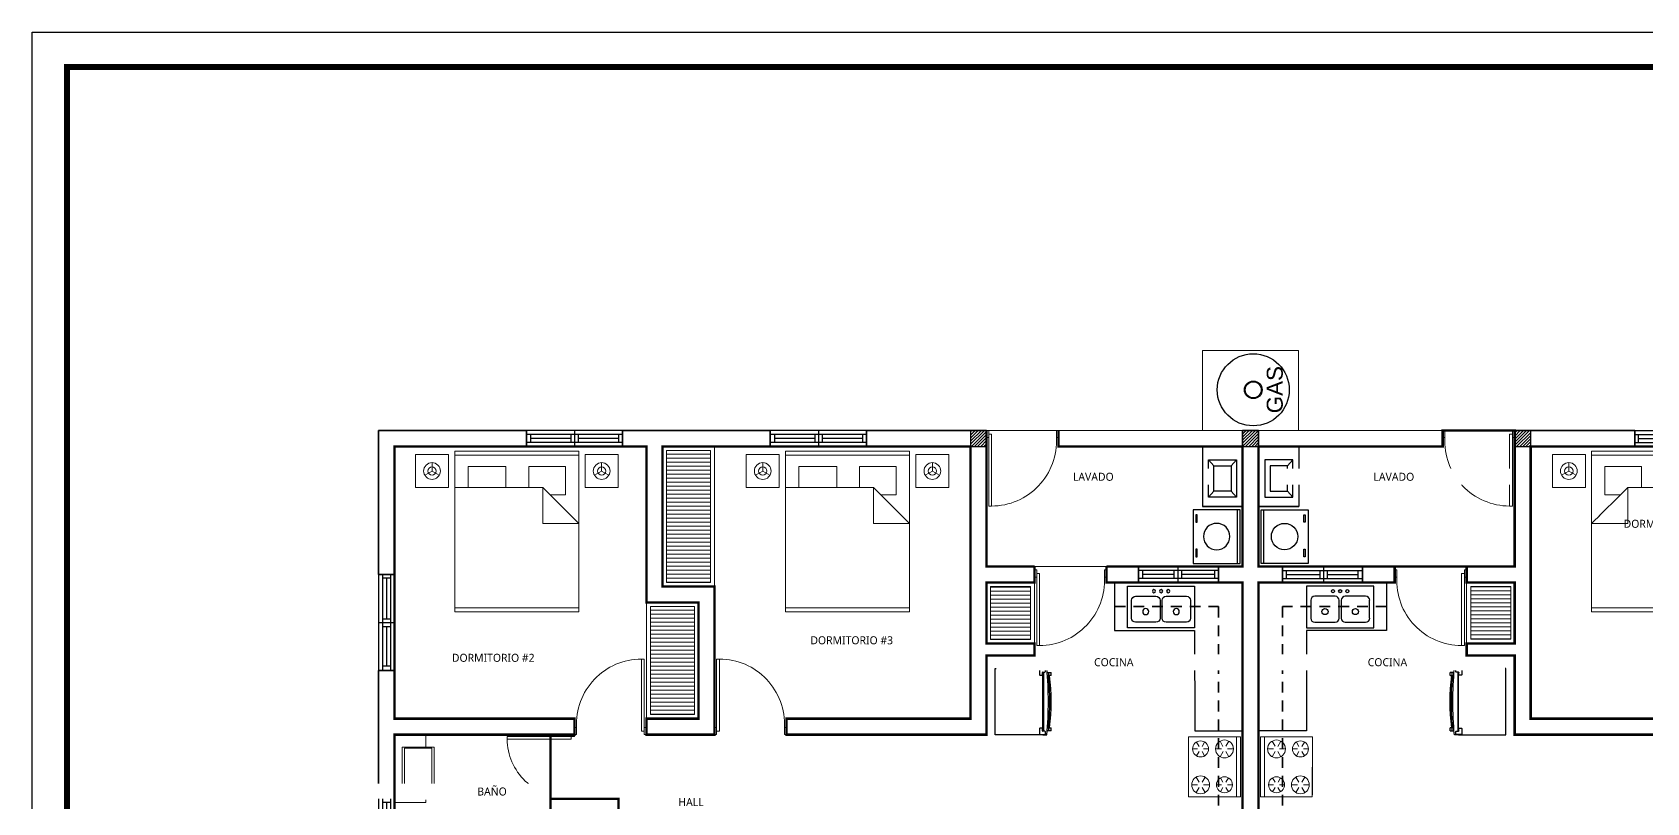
# Model space of a CAD drawing. Header units: feet. Extents: x -417 to 46, y -646 to -218.
# Drawn here: x -112.25 to -92.08, y -433.5 to -423.88 of the extents above; entities that cross this region are included whole.
import ezdxf

# ---------------------------------------------------------------- set-up
doc = ezdxf.new("R2010")
doc.units = ezdxf.units.FT
doc.header["$MEASUREMENT"] = 0
doc.linetypes.add('HIDDEN', pattern=[0.375, 0.25, -0.125])
for name, color, linetype in [('00-PISOS', 30, 'Continuous'), ('COCINA', 2, 'Continuous'), ('columna', 9, 'Continuous'), ('DIM', 10, 'Continuous'), ('MARCO', 7, 'Continuous'), ('MB3', 8, 'Continuous'), ('muross', 4, 'Continuous'), ('PERT-VENT', 2, 'Continuous')]:
    doc.layers.add(name, color=color, linetype=linetype)
for name, color, linetype, lineweight in [('A-WALL', 4, 'Continuous', 25), ('closet', 8, 'Continuous', 5), ('FURN', 2, 'Continuous', 30), ('I-FURN', 2, 'Continuous', 0), ('MB', 2, 'Continuous', 20), ('muebles', 2, 'Continuous', 5), ('muros', 4, 'Continuous', 50), ('Piso', 8, 'Continuous', 9), ('pisos', 8, 'Continuous', 9), ('puertas', 8, 'Continuous', 9), ('TXT', 2, 'Continuous', 9)]:
    doc.layers.add(name, color=color, linetype=linetype, lineweight=lineweight)
doc.styles.add('ads', font='trebuc.ttf', dxfattribs={"height": 0.14})
doc.styles.get("Standard").update_dxf_attribs({"font": 'arial.ttf', "height": 0.115})
pattern_1 = [(0, (2.35, 5.9), (2e-17, 0.05), [])]

# ---------------------------------------------------------------- blocks, each defined once
blk = doc.blocks.new('bath_sink_6127 - bath_sink_6127-542651-Nivel 1')
at = {"layer": 'I-FURN'}
for p, q in [((0.395, 0.244), (-0.005, 0.244)), ((-0.005, 0.244), (-0.005, -0.245)), ((0.025, -0.234), (0.025, 0.233)), ((0.025, 0.233), (0.369, 0.233)), ((0.293, 0.244), (0.293, 0.4)), ((0.369, 0.233), (0.369, -0.234)), ((0.395, -0.245), (0.395, 0.244)), ((-0.005, -0.245), (0.395, -0.245)), ((0.369, -0.234), (0.025, -0.234)), ((0.293, -0.448), (0.293, -0.245)), ((-0.1, -0.448), (0.293, -0.448))]:
    blk.add_line(p, q, dxfattribs=at)
blk = doc.blocks.new('A$C285A50AC')
at = {"layer": 'muebles'}
for p, q in [((0.001, 0.69, -0.889), (0, 0.029, -0.889)), ((0.001, 0.69), (0.001, 0.639)), ((0.763, 0.688), (0.001, 0.69)), ((0.763, 0.688, -0.889), (0.001, 0.69, -0.889)), ((0.001, 0.639), (0.763, 0.637)), ((0.762, 0.028, -0.889), (0.763, 0.688, -0.889)), ((0.763, 0.637), (0.763, 0.688)), ((0, 0.029, -0.889), (0.762, 0.028, -0.889))]:
    blk.add_line(p, q, dxfattribs=at)
at = {"layer": 'muebles', "color": 8}
for p, q in [((0.12, 0.505, 0.003), (0.054, 0.543, 0.003)), ((0.12, 0.467, 0.003), (0.054, 0.429, 0.003)), ((0.153, 0.524, 0.003), (0.153, 0.6, 0.003)), ((0.153, 0.448, 0.003), (0.153, 0.372, 0.003)), ((0.186, 0.505, 0.003), (0.252, 0.543, 0.003)), ((0.186, 0.467, 0.003), (0.252, 0.429, 0.003)), ((0.577, 0.466, 0.003), (0.522, 0.435, 0.003)), ((0.577, 0.504, 0.003), (0.523, 0.536, 0.003)), ((0.61, 0.523, 0.003), (0.611, 0.587, 0.003)), ((0.61, 0.447, 0.003), (0.61, 0.384, 0.003)), ((0.643, 0.504, 0.003), (0.698, 0.536, 0.003)), ((0.643, 0.466, 0.003), (0.698, 0.434, 0.003)), ((0.12, 0.2, 0.003), (0.065, 0.232, 0.003)), ((0.153, 0.219, 0.003), (0.153, 0.283, 0.003)), ((0.186, 0.2, 0.003), (0.241, 0.232, 0.003)), ((0.577, 0.2, 0.003), (0.511, 0.238, 0.003)), ((0.61, 0.219, 0.003), (0.61, 0.295, 0.003)), ((0.643, 0.199, 0.003), (0.709, 0.237, 0.003)), ((0.12, 0.162, 0.003), (0.065, 0.131, 0.003)), ((0.153, 0.143, 0.003), (0.152, 0.08, 0.003)), ((0.186, 0.162, 0.003), (0.241, 0.13, 0.003)), ((0.577, 0.162, 0.003), (0.511, 0.124, 0.003)), ((0.61, 0.142, 0.003), (0.61, 0.066, 0.003)), ((0.643, 0.161, 0.003), (0.709, 0.123, 0.003))]:
    blk.add_line(p, q, dxfattribs=at)
at = {"layer": 'muebles', "extrusion": (-0.001805, -0.999998, 0)}
for p, q in [((0.063, 0.027, -0.622), (0.698, 0.025, -0.622)), ((0.063, 0.027, -0.102), (0.698, 0.025, -0.102))]:
    blk.add_line(p, q, dxfattribs=at)
at = {"layer": 'muebles'}
for centre, radius in [((0.153, 0.486, 0.003), 0.114), ((0.61, 0.485, 0.003), 0.102), ((0.153, 0.181, 0.003), 0.102), ((0.61, 0.181, 0.003), 0.114)]:
    blk.add_circle(centre, radius, dxfattribs=at)
at = {"layer": 'muebles', "color": 8, "extrusion": (-0.001805, -0.999998, 0)}
for centre in [(0.089, -0.038, -0.027), (0.216, -0.038, -0.027), (0.381, -0.038, -0.027), (0.546, -0.038, -0.027), (0.673, -0.038, -0.027)]:
    blk.add_circle(centre, 0.0254, dxfattribs=at)
at = {"layer": 'muebles'}
for points in [[(0, 0.029), (0.001, 0.639), (0.763, 0.637), (0.762, 0.028)], [(0.001, 0.69, 0.254), (0.001, 0.639, 0.254), (0.763, 0.637, 0.254), (0.763, 0.688, 0.254)]]:
    blk.add_3dface(points, dxfattribs=at)
at = {"layer": 'muebles', "color": 8}
for points in [[(0.025, 0.027, -0.076), (0.025, 0.027, -0.533), (0.737, 0.025, -0.533), (0.737, 0.025, -0.076)], [(0.025, 0.027, -0.597), (0.025, 0.027, -0.851), (0.737, 0.025, -0.851), (0.737, 0.025, -0.597)]]:
    blk.add_3dface(points, dxfattribs=at)
blk = doc.blocks.new('A$C2C3967B4')
at = {"layer": 'COCINA'}
for p, q in [((0.838, 0.52), (0, 0.52)), ((0, 0.52), (0, 0)), ((0.838, 0), (0.838, 0.52)), ((0.051, 0.342), (0.051, 0.119)), ((0.356, 0.393), (0.102, 0.393)), ((0.406, 0.119), (0.406, 0.342)), ((0.432, 0.342), (0.432, 0.119)), ((0.737, 0.393), (0.483, 0.393)), ((0.787, 0.119), (0.787, 0.342)), ((0.102, 0.068), (0.356, 0.068)), ((0.483, 0.068), (0.737, 0.068)), ((0, 0), (0.838, 0))]:
    blk.add_line(p, q, dxfattribs=at)
for centre, radius in [((0.33, 0.456), 0.0201), ((0.419, 0.456), 0.0201), ((0.508, 0.456), 0.0201), ((0.229, 0.202), 0.0381), ((0.61, 0.202), 0.0381)]:
    blk.add_circle(centre, radius, dxfattribs=at)
for centre, start, end in [((0.102, 0.342), 90, 180), ((0.356, 0.342), 0, 90), ((0.483, 0.342), 90, 180), ((0.737, 0.342), 0, 90), ((0.102, 0.119), 180, 270), ((0.356, 0.119), 270, 0), ((0.483, 0.119), 180, 270), ((0.737, 0.119), 270, 0)]:
    blk.add_arc(centre, 0.0508, start, end, dxfattribs=at)
blk = doc.blocks.new('A$C007B5363')
at = {"layer": 'COCINA'}
for p, q in [((0, 0.829), (0.594, 0.829)), ((0, 0), (0, 0.829)), ((0.551, 0.816), (0.551, 0.752)), ((0.621, 0.822), (0.557, 0.822)), ((0.594, 0.829), (0.601, 0.829)), ((0.594, 0.822), (0.594, 0.829)), ((0.601, 0.829), (0.601, 0.822)), ((0.645, 0.829), (0.601, 0.829)), ((0.627, 0.791), (0.627, 0.816)), ((0.557, 0.746), (0.582, 0.746)), ((0.589, 0.752), (0.589, 0.778)), ((0.594, 0.045), (0.594, 0.784)), ((0.595, 0.784), (0.621, 0.784)), ((0.601, 0.784), (0.601, 0.044)), ((0.649, 0.778), (0.671, 0.778)), ((0.671, 0.74), (0.651, 0.74)), ((0.654, 0.702), (0.671, 0.702)), ((0.671, 0.778), (0.698, 0.778)), ((0.671, 0.74), (0.671, 0.778)), ((0.671, 0.74), (0.671, 0.778)), ((0.698, 0.74), (0.671, 0.74)), ((0.671, 0.74), (0.671, 0.702)), ((0.671, 0.702), (0.671, 0.74)), ((0.699, 0.74), (0.699, 0.778)), ((0.594, 0), (0, 0)), ((0.551, 0.076), (0.551, 0.013)), ((0.582, 0.083), (0.557, 0.083)), ((0.557, 0.006), (0.621, 0.006)), ((0.589, 0.051), (0.589, 0.076)), ((0.594, 0), (0.594, 0.006)), ((0.594, 0), (0.601, 0)), ((0.621, 0.044), (0.595, 0.044)), ((0.601, 0.006), (0.601, 0)), ((0.601, 0), (0.645, 0)), ((0.627, 0.013), (0.627, 0.038)), ((0.671, 0.051), (0.649, 0.051)), ((0.651, 0.089), (0.671, 0.089)), ((0.671, 0.127), (0.654, 0.127)), ((0.671, 0.127), (0.671, 0.089)), ((0.671, 0.089), (0.671, 0.127)), ((0.671, 0.089), (0.698, 0.089)), ((0.671, 0.051), (0.671, 0.089)), ((0.671, 0.051), (0.671, 0.089)), ((0.698, 0.051), (0.671, 0.051)), ((0.699, 0.051), (0.699, 0.089))]:
    blk.add_line(p, q, dxfattribs=at)
for centre, radius, start, end in [((0.557, 0.816), 0.00635, 90, 180), ((0.621, 0.816), 0.00635, 360, 90), ((-3.851, 0.414), 4.515, 354.7351, 5.2649), ((0.557, 0.752), 0.00635, 180, 270), ((0.582, 0.752), 0.00635, 270, 360), ((0.595, 0.778), 0.00635, 90, 180), ((0.621, 0.791), 0.00635, 270, 360), ((-3.079, 0.414), 3.761, 355.6182, 4.3818), ((-1.675, 0.414), 2.373, 352.1151, 7.8849), ((0.557, 0.076), 0.00635, 90, 180), ((0.557, 0.013), 0.00635, 180, 270), ((0.582, 0.076), 0.00635, 360, 90), ((0.595, 0.051), 0.00635, 180, 270), ((0.621, 0.038), 0.00635, 360, 90), ((0.621, 0.013), 0.00635, 270, 360)]:
    blk.add_arc(centre, radius, start, end, dxfattribs=at)
blk = doc.blocks.new('A$C4D292AF4')
at = {"layer": 'puertas'}
for points in [[(0.03, 0.05), (0.07, 0.05), (0.07, 1.05), (0.03, 1.05)], [(0, 0), (0.03, 0), (0.03, 0.1), (0, 0.1)], [(0.97, 0), (1, 0), (1, 0.1), (0.97, 0.1)]]:
    blk.add_lwpolyline(points, close=True, dxfattribs=at)
blk.add_arc((0.068, 0.147), 0.903, 357.0481, 89.8556, dxfattribs=at)
blk = doc.blocks.new('A$C26A1068B')
at = {"layer": 'muebles', "color": 2, "linetype": 'Continuous'}
for p, q in [((0.45, 2.531, 224.56), (0.038, 2.531, 224.56)), ((0.038, 2.119, 224.56), (0.038, 2.531, 224.56)), ((0.45, 2.119, 224.56), (0.45, 2.531, 224.56)), ((0.45, 2.119, 224.56), (0.038, 2.119, 224.56)), ((0.45, 0.412, 224.56), (0.038, 0.412, 224.56)), ((0.038, 0.412, 224.56), (0.038, 0, 224.56)), ((0.45, 0.412, 224.56), (0.45, 0, 224.56)), ((0.45, 0, 224.56), (0.038, 0, 224.56))]:
    blk.add_line(p, q, dxfattribs=at)
at = {"layer": 'muebles', "color": 8, "linetype": 'Continuous'}
for p, q in [((0.246, 2.326, 224.56), (0.141, 2.326, 224.56)), ((0.246, 2.326, 224.56), (0.298, 2.416, 224.56)), ((0.246, 2.326, 224.56), (0.298, 2.235, 224.56)), ((0.246, 0.206, 224.56), (0.141, 0.206, 224.56)), ((0.246, 0.206, 224.56), (0.298, 0.296, 224.56)), ((0.246, 0.206, 224.56), (0.298, 0.115, 224.56))]:
    blk.add_line(p, q, dxfattribs=at)
at = {"layer": 'muebles', "linetype": 'Continuous'}
for p, q in [((2.003, 2.041, 224.56), (0, 2.041, 224.56)), ((0, 2.041, 224.56), (0, 0.491, 224.56)), ((0.047, 0.491, 224.56), (0.047, 2.041, 224.56)), ((0.45, 1.59, 224.56), (0.901, 2.041, 224.56)), ((0.901, 2.041, 224.56), (0.901, 1.59, 224.56)), ((1.956, 2.041, 224.56), (1.956, 0.491, 224.56)), ((2.003, 0.491, 224.56), (2.003, 2.041, 224.56)), ((0.545, 1.875, 224.56), (0.19, 1.875, 224.56)), ((0.19, 1.875, 224.56), (0.19, 1.417, 224.56)), ((0.545, 1.685, 224.56), (0.545, 1.875, 224.56)), ((0.19, 1.417, 224.56), (0.45, 1.417, 224.56)), ((0.901, 1.59, 224.56), (0.45, 1.59, 224.56)), ((0.45, 0.491, 224.56), (0.45, 1.59, 224.56)), ((0.19, 1.13, 224.56), (0.19, 0.657, 224.56)), ((0.45, 1.13, 224.56), (0.19, 1.13, 224.56)), ((0.19, 0.657, 224.56), (0.45, 0.657, 224.56)), ((0, 0.491, 224.56), (2.003, 0.491, 224.56))]:
    blk.add_line(p, q, dxfattribs=at)
at = {"layer": 'muebles', "color": 8, "linetype": 'Continuous'}
for centre, major_axis in [((0.246, 2.326, 224.56), (-0.074, -0.074)), ((0.246, 0.206, 224.56), (-0.037, 0.037))]:
    blk.add_ellipse(centre, major_axis=major_axis, ratio=1, dxfattribs=at)
at = {"layer": 'muebles', "color": 8, "linetype": 'Continuous', "extrusion": (0, 0, -1)}
for centre, major_axis in [((0.246, 2.326, 224.56), (-0.037, -0.037)), ((0.246, 0.206, 224.56), (-0.074, 0.074))]:
    blk.add_ellipse(centre, major_axis=major_axis, ratio=1, dxfattribs=at)
blk = doc.blocks.new('A$C01EB0BB3')
at = {"layer": 'FURN'}
for p, q in [((0, 0, 224.56), (0, 0.61, 224.56)), ((0, 0.61, 224.56), (0.533, 0.61, 224.56)), ((0.503, 0.61, 224.56), (0.503, 0, 224.56)), ((0.533, 0.61, 224.56), (0.533, 0, 224.56)), ((0.533, 0, 224.56), (0, 0, 224.56))]:
    blk.add_line(p, q, dxfattribs=at)
at = {"layer": 'FURN', "ltscale": 0.02, "elevation": 224.56}
for points in [[(0.047, 0.536), (0.047, 0.45), (0.032, 0.45), (0.032, 0.536)], [(0.047, 0.143), (0.047, 0.057), (0.032, 0.057), (0.032, 0.143)]]:
    blk.add_lwpolyline(points, close=True, dxfattribs=at)
at = {"layer": 'FURN', "ltscale": 0.02}
blk.add_circle((0.267, 0.305, 224.56), 0.15, dxfattribs=at)
blk = doc.blocks.new('A$C18ED6237')
at = {"layer": 'PERT-VENT', "extrusion": (-2.36783e-12, 8.94772e-16, -1)}
for p, q in [((1.2, 0.2), (0, 0.2)), ((1.2, 0.15), (0, 0.15)), ((1.2, 0.05), (0, 0.05)), ((0.054, 0.05), (0.054, 0.15)), ((0.553, 0.1), (0.054, 0.1)), ((0.553, 0.15), (0.553, 0.05)), ((0.6, 0.2), (0.6, 0)), ((0.647, 0.15), (0.647, 0.05)), ((1.153, 0.1), (0.647, 0.1)), ((0, 0), (1.2, 0))]:
    blk.add_line(p, q, dxfattribs=at)
at = {"layer": 'PERT-VENT'}
blk.add_line((1.153, 0.05), (1.153, 0.15), dxfattribs=at)
blk = doc.blocks.new('A$C260D6B89')
at = {"layer": 'Piso'}
h = blk.add_hatch(dxfattribs=at)
h.set_pattern_fill('ANSI31', color=256, scale=0.4, angle=315, style=0)
h.set_pattern_definition(pattern_1)
h.paths.add_polyline_path([(3.6, 9.95), (4.15, 9.95), (4.15, 11.6), (3.6, 11.6)])
h = blk.add_hatch(dxfattribs=at)
h.set_pattern_fill('ANSI31', color=256, scale=0.4, angle=315, style=0)
h.set_pattern_definition([(0, (7.65, 9.23923), (2e-17, 0.05), [])])
h.paths.add_polyline_path([(7.65, 9.239), (8.15, 9.239), (8.15, 9.9), (7.65, 9.9)])
h = blk.add_hatch(dxfattribs=at)
h.set_pattern_fill('ANSI31', color=256, scale=0.4, angle=315, style=0)
h.set_pattern_definition([(0, (13.65, 9.241216), (2e-17, 0.05), [])])
h.paths.add_polyline_path([(13.65, 9.241), (14.15, 9.241), (14.15, 9.9), (13.65, 9.9)])
h = blk.add_hatch(dxfattribs=at)
h.set_pattern_fill('ANSI31', color=256, scale=0.4, angle=315, style=0)
h.set_pattern_definition(pattern_1)
h.paths.add_polyline_path([(3.4, 9.65), (3.95, 9.65), (3.95, 8.3), (3.4, 8.3)])
at = {"layer": 'A-WALL', "lineweight": 35, "extrusion": (-2.36783e-12, 8.94772e-16, -1)}
for p, q in [((1.85, 11.85), (0, 11.85)), ((0, 11.85), (0, 10.05)), ((1.85, 11.65), (1.85, 11.85)), ((4.897, 11.85), (3.05, 11.85)), ((3.05, 11.85), (3.05, 11.65)), ((4.897, 11.65), (4.897, 11.85)), ((7.6, 11.85), (6.1, 11.85)), ((6.1, 11.85), (6.1, 11.65)), ((7.6, 10.15), (7.6, 11.85)), ((10.8, 11.85), (10.8, 10.15)), ((10.8, 10.15), (10.8, 11.85)), ((11, 10.15), (11, 11.85)), ((0.2, 11.65), (1.85, 11.65)), ((0.2, 10.05), (0.2, 11.65)), ((3.05, 11.65), (3.35, 11.65)), ((3.35, 11.65), (3.35, 9.7)), ((3.55, 11.65), (4.897, 11.65)), ((3.55, 9.9), (3.55, 11.65)), ((6.1, 11.65), (7.4, 11.65)), ((7.4, 11.65), (7.4, 8.25)), ((8.2, 10.15), (7.6, 10.15)), ((8.2, 9.95), (8.2, 10.15)), ((9.1, 9.95), (9.1, 10.15)), ((9.5, 10.15), (9.1, 10.15)), ((9.1, 10.15), (9.1, 9.95)), ((9.5, 9.95), (9.5, 10.15)), ((9.5, 9.95), (9.5, 10.15)), ((10.8, 10.15), (10.5, 10.15)), ((10.5, 10.15), (10.5, 9.95)), ((10.5, 9.95), (10.5, 10.15)), ((10.5, 9.95), (10.5, 10.15)), ((0.2, 10.05), (0, 10.05)), ((4.2, 9.9), (3.55, 9.9)), ((4.2, 8.05), (4.2, 9.9)), ((7.6, 9.189), (7.6, 9.95)), ((7.6, 9.95), (8.2, 9.95)), ((9.1, 9.95), (9.5, 9.95)), ((10.5, 9.95), (10.8, 9.95)), ((10.8, 6.55), (10.8, 9.95)), ((11, 6.55), (11, 9.95)), ((4, 9.7), (3.35, 9.7)), ((4, 8.25), (4, 9.7)), ((7.6, 9.189), (8.2, 9.189)), ((7.6, 8.05), (7.6, 9.039)), ((7.6, 9.039), (8.2, 9.039)), ((0.2, 8.85), (0, 8.85)), ((0, 8.85), (0, 7.25)), ((0.2, 8.25), (0.2, 8.85)), ((2.45, 8.25), (0.2, 8.25)), ((2.45, 8.05), (2.45, 8.25)), ((3.35, 8.25), (4, 8.25)), ((3.35, 8.25), (3.35, 8.05)), ((7.4, 8.25), (5.1, 8.25)), ((5.1, 8.25), (5.1, 8.05)), ((0.2, 8.05), (2.45, 8.05)), ((0.2, 7.25), (0.2, 8.05)), ((3.35, 8.05), (4.2, 8.05)), ((5.1, 8.05), (7.6, 8.05)), ((0, 7.25), (0.2, 7.25)), ((0, 7.25), (0.2, 7.25)), ((3, 7.25), (2.15, 7.25)), ((2.15, 7.25), (2.15, 5.85))]:
    blk.add_line(p, q, dxfattribs=at)
at = {"layer": 'A-WALL', "lineweight": 35}
for p, q in [((10.8, 11.85), (11, 11.85)), ((13.6, 9.189), (13.6, 9.039))]:
    blk.add_line(p, q, dxfattribs=at)
at = {"layer": 'A-WALL', "lineweight": 35, "extrusion": (-2.36659e-12, 8.94772e-16, -1)}
for p, q in [((14.2, 11.85), (15.7, 11.85)), ((14.2, 10.15), (14.2, 11.85)), ((15.7, 11.85), (15.7, 11.65)), ((15.7, 11.65), (14.4, 11.65)), ((14.4, 11.65), (14.4, 8.25)), ((11, 10.15), (11.3, 10.15)), ((11.3, 10.15), (11.3, 9.95)), ((11.3, 9.95), (11.3, 10.15)), ((11.3, 9.95), (11.3, 10.15)), ((12.3, 10.15), (12.7, 10.15)), ((12.3, 9.95), (12.3, 10.15)), ((12.3, 9.95), (12.3, 10.15)), ((12.7, 9.95), (12.7, 10.15)), ((12.7, 10.15), (12.7, 9.95)), ((13.6, 9.95), (13.6, 10.15)), ((13.6, 10.15), (14.2, 10.15)), ((11.3, 9.95), (11, 9.95)), ((12.7, 9.95), (12.3, 9.95)), ((14.2, 9.95), (13.6, 9.95)), ((14.2, 9.189), (14.2, 9.95)), ((14.2, 9.189), (13.6, 9.189)), ((14.2, 9.039), (13.6, 9.039)), ((14.2, 8.05), (14.2, 9.039)), ((14.4, 8.25), (16.7, 8.25)), ((16.7, 8.05), (14.2, 8.05))]:
    blk.add_line(p, q, dxfattribs=at)
at = {"layer": 'closet', "extrusion": (-2.36783e-12, 8.94772e-16, -1)}
for p, q in [((4.2, 9.9), (4.2, 11.65)), ((3.35, 8.25), (3.35, 9.7))]:
    blk.add_line(p, q, dxfattribs=at)
at = {"layer": 'closet'}
for p, q in [((8.2, 9.189), (8.2, 9.95)), ((13.6, 9.189), (13.6, 9.95))]:
    blk.add_line(p, q, dxfattribs=at)
at = {"layer": 'COCINA', "extrusion": (-2.36783e-12, 8.94772e-16, -1)}
for p, q in [((10.373, 11.482), (10.44, 11.409)), ((10.724, 11.482), (10.657, 11.409)), ((10.8, 10.9), (10.298, 10.9)), ((10.373, 11.017), (10.44, 11.09)), ((10.724, 11.017), (10.657, 11.09)), ((9.2, 9.95), (9.2, 9.35)), ((9.2, 9.35), (10.2, 9.35)), ((10.2, 9.35), (10.202, 8.097)), ((10.202, 8.097), (10.8, 8.097))]:
    blk.add_line(p, q, dxfattribs=at)
at = {"layer": 'COCINA', "extrusion": (-2.36659e-12, 8.94772e-16, -1)}
for p, q in [((11.427, 11.482), (11.36, 11.409)), ((11, 10.9), (11.502, 10.9)), ((11.427, 11.017), (11.36, 11.09)), ((12.6, 9.95), (12.6, 9.35)), ((11.6, 9.35), (11.598, 8.097)), ((12.6, 9.35), (11.6, 9.35)), ((11.598, 8.097), (10.997, 8.097))]:
    blk.add_line(p, q, dxfattribs=at)
for points in [[(-11.502, 10.9), (-11, 10.9), (-11, 11.65), (-11.502, 11.65)], [(-11.427, 11.482), (-11.076, 11.482), (-11.076, 11.017), (-11.427, 11.017)], [(-11.36, 11.409), (-11.143, 11.409), (-11.143, 11.09), (-11.36, 11.09)]]:
    blk.add_lwpolyline(points, close=True, dxfattribs=at)
at = {"layer": 'COCINA', "extrusion": (-2.36783e-12, 8.94772e-16, -1)}
for points in [[(-10.373, 11.482), (-10.724, 11.482), (-10.724, 11.017), (-10.373, 11.017)], [(-10.44, 11.409), (-10.657, 11.409), (-10.657, 11.09), (-10.44, 11.09)]]:
    blk.add_lwpolyline(points, close=True, dxfattribs=at)
at = {"layer": 'MB', "extrusion": (-2.36783e-12, 8.94772e-16, -1)}
for p, q in [((8.5, 11.65), (8.5, 11.85)), ((10.8, 11.85), (8.5, 11.85)), ((8.5, 11.65), (10.8, 11.65))]:
    blk.add_line(p, q, dxfattribs=at)
at = {"layer": 'MB', "extrusion": (-2.36659e-12, 8.94772e-16, -1)}
for p, q in [((11, 11.85), (13.3, 11.85)), ((13.3, 11.65), (11, 11.65))]:
    blk.add_line(p, q, dxfattribs=at)
at = {"layer": 'MB'}
blk.add_line((13.3, 11.65), (13.3, 11.85), dxfattribs=at)
at = {"layer": 'MB3', "linetype": 'HIDDEN', "lineweight": 35, "ltscale": 0.54, "extrusion": (-2.36783e-12, 8.94772e-16, -1)}
for p, q in [((9.2, 9.65), (10.5, 9.65)), ((10.5, 9.65), (10.5, 6.55))]:
    blk.add_line(p, q, dxfattribs=at)
at = {"layer": 'MB3', "linetype": 'HIDDEN', "lineweight": 35, "ltscale": 0.54, "extrusion": (-2.36659e-12, 8.94772e-16, -1)}
for p, q in [((12.6, 9.65), (11.3, 9.65)), ((11.3, 9.65), (11.3, 6.55))]:
    blk.add_line(p, q, dxfattribs=at)
at = {"layer": 'muross', "extrusion": (-2.36783e-12, 8.94772e-16, -1)}
blk.add_line((11, 11.653), (11, 11.85), dxfattribs=at)
at = {"layer": 'PERT-VENT', "extrusion": (-2.36783e-12, 8.94772e-16, -1)}
for p, q in [((10.5, 10.15), (9.5, 10.15)), ((10.5, 10.1), (9.5, 10.1)), ((9.554, 10), (9.554, 10.1)), ((9.942, 10.1), (9.942, 10)), ((9.989, 10.15), (9.989, 9.95)), ((10.036, 10.1), (10.036, 10)), ((10.453, 10), (10.453, 10.1)), ((10.5, 10), (9.5, 10)), ((9.5, 9.95), (10.5, 9.95)), ((9.942, 10.05), (9.554, 10.05)), ((10.453, 10.05), (10.036, 10.05))]:
    blk.add_line(p, q, dxfattribs=at)
at = {"layer": 'PERT-VENT', "extrusion": (-2.36659e-12, 8.94772e-16, -1)}
for p, q in [((11.3, 10.15), (12.3, 10.15)), ((11.3, 10.1), (12.3, 10.1)), ((11.347, 10), (11.347, 10.1)), ((11.764, 10.1), (11.764, 10)), ((11.811, 10.15), (11.811, 9.95)), ((11.858, 10.1), (11.858, 10)), ((12.246, 10), (12.246, 10.1)), ((11.3, 10), (12.3, 10)), ((12.3, 9.95), (11.3, 9.95)), ((11.347, 10.05), (11.764, 10.05)), ((11.858, 10.05), (12.246, 10.05))]:
    blk.add_line(p, q, dxfattribs=at)
at = {"layer": 'Piso'}
for p, q in [((7.6, 11.85), (8.5, 11.85)), ((13.3, 11.85), (14.2, 11.85)), ((8.2, 10.15), (9.1, 10.15)), ((12.7, 10.15), (13.6, 10.15))]:
    blk.add_line(p, q, dxfattribs=at)
for points in [[(3.6, 9.95), (4.15, 9.95), (4.15, 11.6), (3.6, 11.6)], [(7.65, 9.239), (8.15, 9.239), (8.15, 9.9), (7.65, 9.9)], [(13.65, 9.241), (14.15, 9.241), (14.15, 9.9), (13.65, 9.9)], [(3.4, 9.65), (3.95, 9.65), (3.95, 8.3), (3.4, 8.3)]]:
    blk.add_lwpolyline(points, close=True, dxfattribs=at)
for p in [(1.85, 11.65), (4.9, 11.65)]:
    blk.add_blockref('A$C18ED6237', p)
at = {"xscale": -1}
blk.add_blockref('A$C18ED6237', (16.9, 11.65), dxfattribs=at)
at = {"rotation": 270}
for p in [(0.464, 11.589), (4.597, 11.589)]:
    blk.add_blockref('A$C26A1068B', p, dxfattribs=at)
at = {"rotation": 180}
for p, xscale, yscale, zscale in [((10.182, 10.86, -22.456), -1.100000000000023, 1.099999999999994, 1.100000000000001), ((11.618, 10.86, -22.456), 1.100000000000023, 1.100000000000023, 1.100000000000023)]:
    blk.add_blockref('A$C01EB0BB3', p, dxfattribs=dict(at, xscale=xscale, yscale=yscale, zscale=zscale))
at = {"extrusion": (-1.45777e-14, -2.36562e-12, -1)}
blk.add_blockref('A$C2C3967B4', (-10.2, 9.386), dxfattribs=at)
at = {"extrusion": (1.45777e-14, -2.36562e-12, -1), "xscale": -1}
blk.add_blockref('A$C2C3967B4', (-11.6, 9.386), dxfattribs=at)
at = {"extrusion": (-2.36783e-12, 8.94772e-16, -1), "xscale": -0.980000000000023, "yscale": 0.9799999999999898, "zscale": 0.9799999999999965, "rotation": 89.89658188472907}
blk.add_blockref('A$C285A50AC', (-10.097, 8.021), dxfattribs=at)
at = {"extrusion": (-2.36659e-12, 8.94772e-16, -1), "xscale": 0.9799999999999661, "yscale": 0.9799999999999661, "zscale": 0.9799999999999661, "rotation": 270.1034181152693}
blk.add_blockref('A$C285A50AC', (-11.7, 8.021), dxfattribs=at)
at = {"layer": 'COCINA', "extrusion": (-2.36783e-12, 8.94772e-16, -1), "xscale": -1}
blk.add_blockref('A$C007B5363', (-7.709, 8.048), dxfattribs=at)
at = {"layer": 'COCINA', "extrusion": (-2.36659e-12, 8.94772e-16, -1)}
blk.add_blockref('A$C007B5363', (-14.091, 8.048), dxfattribs=at)
at = {"layer": 'I-FURN', "extrusion": (-2.36783e-12, 8.94772e-16, -1), "xscale": -1}
blk.add_blockref('bath_sink_6127 - bath_sink_6127-542651-Nivel 1', (-0.3, 7.65), dxfattribs=at)
at = {"layer": 'puertas', "extrusion": (-2.36659e-12, 8.94772e-16, -1), "xscale": -0.9000000000000057, "yscale": 0.8999999999999915, "zscale": 0.8999999999999979, "rotation": 180}
blk.add_blockref('A$C4D292AF4', (-14.2, 11.85), dxfattribs=at)
at = {"layer": 'puertas', "extrusion": (2.36808e-12, 8.94772e-16, -1), "xscale": 0.8999999999999773, "yscale": 0.8999999999999773, "zscale": 0.8999999999999773, "rotation": 180}
blk.add_blockref('A$C4D292AF4', (-8.2, 10.108), dxfattribs=at)
at = {"layer": 'puertas', "extrusion": (2.36634e-12, 8.94772e-16, -1), "xscale": -0.8999999999999773, "yscale": 0.8999999999999915, "zscale": 0.899999999999998, "rotation": 180}
blk.add_blockref('A$C4D292AF4', (-13.6, 10.108), dxfattribs=at)
at = {"layer": 'puertas', "extrusion": (-2.36783e-12, 8.94772e-16, -1), "xscale": -0.9000000000000057, "yscale": 0.8999999999999915, "zscale": 0.8999999999999978}
blk.add_blockref('A$C4D292AF4', (-4.2, 8.05), dxfattribs=at)
at = {"layer": 'puertas', "extrusion": (-2.36783e-12, 8.94772e-16, -1), "xscale": 0.8000000000000114, "yscale": 0.8000000000000114, "zscale": 0.8000000000000114, "rotation": 270}
blk.add_blockref('A$C4D292AF4', (-2.45, 8.05), dxfattribs=at)
at = {"layer": 'TXT', "insert": (16.078, 10.734), "char_height": 0.1, "width": 2.838, "attachment_point": 2, "style": 'ads', "bg_fill": 2}
blk.add_mtext('DORMITORIO #2', dxfattribs=at)
at = {"xscale": -1, "rotation": 90}
blk.add_blockref('A$C26A1068B', (17.203, 11.589), dxfattribs=at)
at = {"layer": 'TXT', "char_height": 0.1, "width": 2.838, "attachment_point": 2, "style": 'ads', "bg_fill": 2}
for s, insert in [('LAVADO', (8.934, 11.321)), ('LAVADO', (12.69, 11.321)), ('DORMITORIO #3', (5.915, 9.279)), ('DORMITORIO #2', (1.435, 9.06)), ('COCINA', (9.19, 9.005)), ('COCINA', (12.61, 9.005)), ('BAÑO', (1.42, 7.39))]:
    blk.add_mtext(s, dxfattribs=dict(at, insert=insert))
at = {"layer": 'A-WALL', "lineweight": 35}
blk.add_line((8.2, 9.189), (8.2, 9.039), dxfattribs=at)
at = {"layer": 'A-WALL', "lineweight": 35, "extrusion": (-2.36783e-12, 8.94772e-16, -1)}
for p, q in [((0, 8.85), (0.2, 8.85)), ((0.2, 8.85), (0, 8.85))]:
    blk.add_line(p, q, dxfattribs=at)
at = {"layer": 'closet'}
blk.add_line((2.15, 7.25), (2.15, 8.05), dxfattribs=at)
at = {"layer": 'COCINA', "extrusion": (-2.36783e-12, 8.94772e-16, -1)}
blk.add_lwpolyline([(-10.298, 10.9), (-10.8, 10.9), (-10.8, 11.65), (-10.298, 11.65)], close=True, dxfattribs=at)
at = {"rotation": 90}
for p in [(0.2, 8.85), (0.2, 6.05)]:
    blk.add_blockref('A$C18ED6237', p, dxfattribs=at)
at = {"layer": 'puertas', "extrusion": (-2.36783e-12, 8.94772e-16, -1), "xscale": 0.9000000000000057, "yscale": 0.9000000000000057, "zscale": 0.9000000000000057, "rotation": 180}
blk.add_blockref('A$C4D292AF4', (-7.6, 11.85), dxfattribs=at)
at = {"layer": 'puertas', "extrusion": (-2.36783e-12, 8.94772e-16, -1), "xscale": 0.9000000000000057, "yscale": 0.9000000000000057, "zscale": 0.9000000000000057}
blk.add_blockref('A$C4D292AF4', (-3.35, 8.05), dxfattribs=at)
at = {"layer": 'TXT', "insert": (3.907, 7.258), "char_height": 0.1, "width": 2.838, "attachment_point": 2, "style": 'ads', "bg_fill": 2}
blk.add_mtext('HALL', dxfattribs=at)
at = {"layer": 'A-WALL', "lineweight": 35}
blk.add_line((3, 7.1), (3, 7.25), dxfattribs=at)
blk = doc.blocks.new('A$C1C7A76FF')
at = {"layer": 'FURN'}
for radius in [0.45, 0.11, 0.1]:
    blk.add_circle((0.45, 0.45), radius, dxfattribs=at)
blk = doc.blocks.new('A$C012446DC')
at = {"layer": 'Piso'}
h = blk.add_hatch(dxfattribs=at)
h.set_pattern_fill('ANSI31', color=256, scale=0.008571, angle=180)
h.set_pattern_definition([(225, (206536.064322, 1154820.960068), (0.0192434059784, -0.0192434059784), [])])
h.paths.add_polyline_path([(0, 0), (0.2, 0), (0.2, 0.2), (0, 0.2)])
at = {"layer": 'columna'}
blk.add_lwpolyline([(0.2, 0.2), (0, 0.2), (0, 0), (0.2, 0)], close=True, dxfattribs=at)
blk = doc.blocks.new('A$C791B5281')
at = {"layer": 'muros', "lineweight": 35}
blk.add_line((4.9, 10.3, 1.239), (5.1, 10.3, 1.239), dxfattribs=at)
for p in [(1.5, 10.1, 1.239), (4.9, 10.1, 1.239), (8.3, 10.1, 1.239), (0, 0, 1.239), (3.5, 0, 1.239), (6.3, 0, 1.239), (9.8, 0, 1.239)]:
    blk.add_blockref('A$C012446DC', p)

msp = doc.modelspace()

# ---------------------------------------------------------------- linework, layer by layer
at = {"layer": 'pisos'}
msp.add_line((-96.427, -427.8542), (-97.627, -427.8542), dxfattribs=at)

# ---------------------------------------------------------------- block references
at = {"layer": 'Piso'}
msp.add_blockref('A$C260D6B89', (-107.927, -440.7042), dxfattribs=at)

# ---------------------------------------------------------------- texts
at = {"layer": 'TXT', "insert": (-96.8254, -428.64), "char_height": 0.2, "attachment_point": 1, "rotation": 90}
msp.add_mtext_dynamic_manual_height_columns('GAS', width=0.99636, gutter_width=1, heights=[0], dxfattribs=at)

# ---------------------------------------------------------------- next in the draw order: linework, layer by layer
at = {"layer": '00-PISOS', "const_width": 0.03}
for points in [[(-99.727, -430.5542), (-100.327, -430.5542), (-100.327, -428.8542)], [(-99.427, -428.8542), (-99.427, -429.0542), (-97.127, -429.0542), (-97.127, -430.5542), (-98.827, -430.5542)], [(-99.727, -430.5542), (-99.727, -430.7542), (-100.327, -430.7542), (-100.327, -431.515), (-99.727, -431.515), (-99.727, -431.665), (-100.327, -431.665), (-100.327, -432.6542), (-102.827, -432.6542), (-102.827, -432.4542), (-100.527, -432.4542), (-100.527, -429.0542), (-104.377, -429.0542), (-104.377, -430.8042), (-103.727, -430.8042), (-103.727, -432.6542), (-104.577, -432.6542), (-104.577, -432.4542), (-103.927, -432.4542), (-103.927, -431.0042), (-104.577, -431.0042), (-104.577, -429.0542), (-107.727, -429.0542), (-107.727, -432.4542), (-105.477, -432.4542), (-105.477, -432.6542), (-105.777, -432.6542)], [(-89.677, -429.0542), (-93.527, -429.0542), (-93.527, -432.4542), (-91.227, -432.4542)], [(-98.327, -437.9542), (-98.527, -437.9542), (-98.527, -434.1542), (-97.127, -434.1542), (-97.127, -430.7542), (-98.827, -430.7542), (-98.827, -430.5542)], [(-91.227, -432.6542), (-93.727, -432.6542), (-93.727, -431.665), (-94.327, -431.665), (-94.327, -431.515), (-93.727, -431.515), (-93.727, -430.7542), (-94.327, -430.7542), (-94.327, -430.5542), (-95.227, -430.5542), (-95.227, -430.7542), (-96.927, -430.7542), (-96.927, -434.1542), (-95.527, -434.1542), (-95.527, -437.9542), (-95.727, -437.9542), (-95.727, -438.9542), (-94.927, -438.9542), (-94.927, -439.1542), (-95.127, -439.1542), (-95.127, -440.7042), (-92.027, -440.7042)], [(-105.777, -433.4542), (-104.927, -433.4542), (-104.927, -433.6042), (-105.627, -433.6042), (-105.627, -434.8546), (-104.827, -434.8546), (-104.827, -435.0546), (-107.727, -435.0546), (-107.727, -438.9542), (-103.827, -438.9542), (-103.827, -437.4084), (-103.627, -437.4084)]]:
    msp.add_lwpolyline(points, dxfattribs=at)
for points in [[(-96.927, -429.0542), (-96.927, -430.5542), (-93.727, -430.5542), (-93.727, -428.8542), (-94.627, -428.8542), (-94.627, -429.0542)], [(-105.777, -432.6542), (-107.727, -432.6542), (-107.727, -433.8546), (-107.7278, -434.8546), (-106.8098, -434.8546), (-105.777, -434.8546), (-105.777, -433.4542)]]:
    msp.add_lwpolyline(points, close=True, dxfattribs=at)
at = {"layer": 'MARCO'}
msp.add_lwpolyline([(-112.2526, -423.8816), (-47.7526, -423.8816), (-47.7526, -465.8816), (-112.2526, -465.8816)], close=True, dxfattribs=at)
at = {"layer": 'MARCO', "const_width": 0.075}
msp.add_lwpolyline([(-54.925, -424.3157), (-111.8185, -424.3157), (-111.8185, -465.4476), (-54.925, -465.4476)], close=True, dxfattribs=at)
at = {"layer": 'pisos'}
for p, q in [((-97.627, -428.8542), (-97.627, -427.8542)), ((-96.427, -428.8542), (-96.427, -427.8542))]:
    msp.add_line(p, q, dxfattribs=at)

# ---------------------------------------------------------------- next in the draw order: block references
msp.add_blockref('A$C791B5281', (-102.027, -439.1542, -1.2387))
at = {"layer": 'DIM', "rotation": 90}
msp.add_blockref('A$C1C7A76FF', (-96.5439, -428.7971), dxfattribs=at)

doc.saveas('drawing.dxf')
